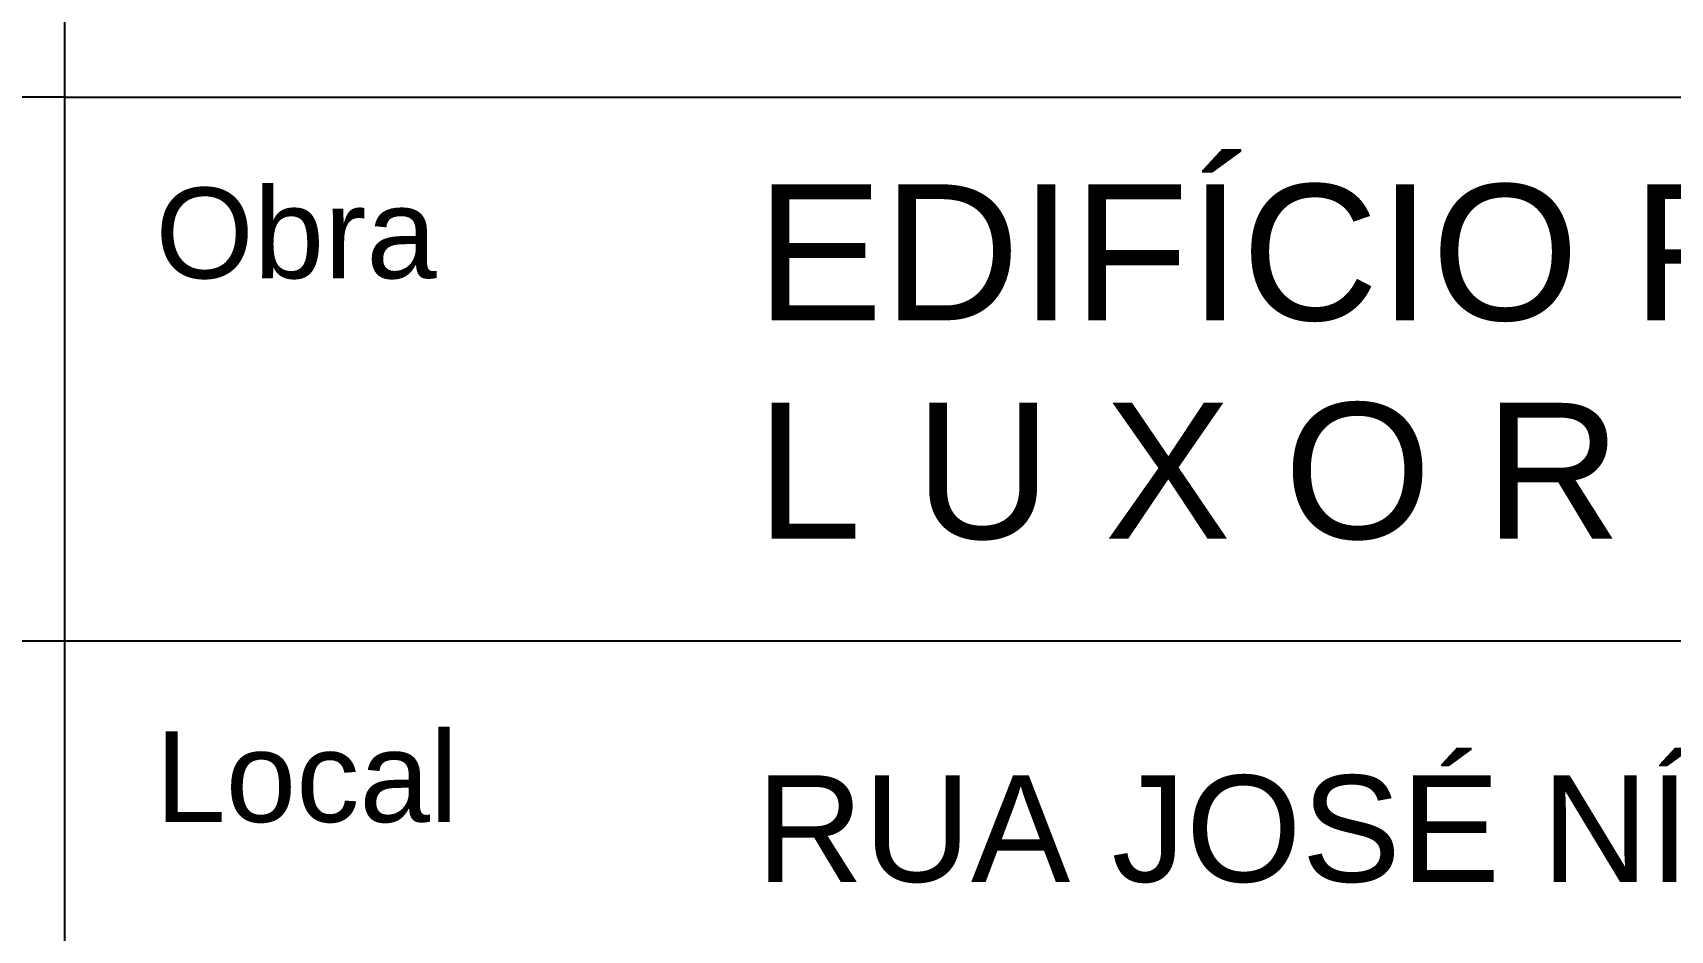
# Model space of a CAD drawing. Extents: x -15895 to 12929, y -2522 to 15173.
# Drawn here: x -9028.2 to -8847.5, y 10961 to 11060 of the extents above; entities that cross this region are included whole.
import ezdxf

# ---------------------------------------------------------------- set-up
doc = ezdxf.new("R2010")
doc.units = 0
for name, color, linetype in [('MTH-18', 1, 'Continuous'), ('MTH-226', 6, 'Continuous'), ('MTH-230', 1, 'Continuous'), ('MTH-CARIMBO-TXT1', 1, 'Continuous'), ('MTH-CARIMBO-TXT2', 1, 'Continuous'), ('MTH-CARIMBOEFORMATO', 1, 'Continuous')]:
    doc.layers.add(name, color=color, linetype=linetype)
doc.styles.add('TQS_ARIAL', font='arial.ttf')

msp = doc.modelspace()

# ---------------------------------------------------------------- linework, layer by layer
at = {"layer": 'MTH-18', "linetype": 'Continuous'}
msp.add_line((-9949.64, 10992.93), (-9024.64, 10992.93), dxfattribs=at)
at = {"layer": 'MTH-226', "linetype": 'Continuous'}
msp.add_line((-9024.64, 11052.93), (-8149.64, 11052.93), dxfattribs=at)
msp.add_line((-9024.64, 11052.93), (-8149.64, 11052.93), dxfattribs=at)
at = {"layer": 'MTH-230', "linetype": 'Continuous'}
for p, q in [((-9024.64, 10722.93), (-9024.64, 15122.93)), ((-9024.64, 11052.93), (-9949.64, 11052.93))]:
    msp.add_line(p, q, dxfattribs=at)
at = {"layer": 'MTH-CARIMBOEFORMATO', "linetype": 'Continuous'}
msp.add_line((-9024.64, 10992.93), (-8149.64, 10992.93), dxfattribs=at)

# ---------------------------------------------------------------- texts
at = {"layer": 'MTH-CARIMBO-TXT1', "linetype": 'Continuous', "style": 'TQS_ARIAL'}
for s, height, p in [('EDIFÍCIO RESIDENCIAL', 15, (-8948.35, 11028.3)), ('L U X O R', 15, (-8948.35, 11004.19)), ('RUA JOSÉ NÍCOLA VALÉRIO N%%d106', 11.75, (-8948.35, 10966.33))]:
    msp.add_text(s, height=height, dxfattribs=at).set_placement(p)
at = {"layer": 'MTH-CARIMBO-TXT2', "linetype": 'Continuous', "style": 'TQS_ARIAL'}
for s, p in [('Obra', (-9014.64, 11032.93)), ('Local', (-9014.64, 10972.93))]:
    msp.add_text(s, height=10, dxfattribs=at).set_placement(p)

doc.saveas('drawing.dxf')
